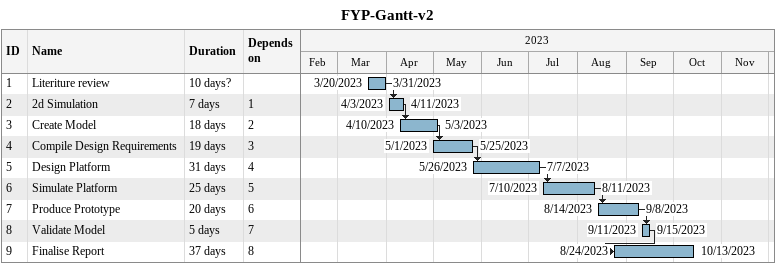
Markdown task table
FYP-Gantt-v2

| ID | Task | Duration | Start | Finish | Predecessors |
|---|---|---|---|---|---|
| 1 | Literiture review | 10d? | 2023-03-20 | 2023-03-31 |  |
| 2 | 2d Simulation | 7d | 2023-04-03 | 2023-04-11 | 1 |
| 3 | Create Model | 18d | 2023-04-10 | 2023-05-03 | 2 |
| 4 | Compile Design Requirements | 19d | 2023-05-01 | 2023-05-25 | 3 |
| 5 | Design Platform | 31d | 2023-05-26 | 2023-07-07 | 4 |
| 6 | Simulate Platform | 25d | 2023-07-10 | 2023-08-11 | 5 |
| 7 | Produce Prototype | 20d | 2023-08-14 | 2023-09-08 | 6 |
| 8 | Validate Model | 5d | 2023-09-11 | 2023-09-15 | 7 |
| 9 | Finalise Report | 37d | 2023-08-24 | 2023-10-13 | 8 |
